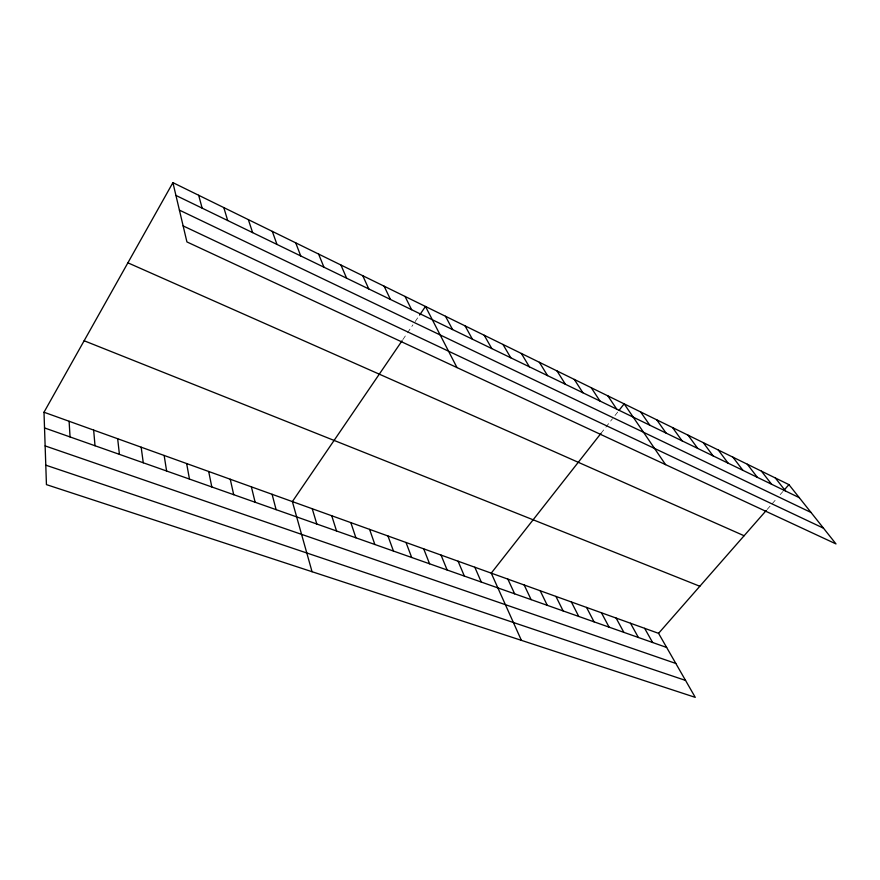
<?xml version="1.0" encoding="UTF-8"?>
<svg xmlns="http://www.w3.org/2000/svg" width="880" height="880" viewBox="0 0 880 880"><rect width="100%" height="100%" fill="white"/><g stroke="black" fill="none" stroke-linecap="round" stroke-linejoin="round"><path stroke-width="0.66" stroke-dasharray="4.4 3.3" d="M402.853 339.614L406.725 333.927M407.506 332.794L412.929 324.852M415.173 321.552L418.847 316.162M600.952 433.411L605.066 428.164M605.891 427.119L612.48 418.715M614.988 415.536L618.321 411.29M767.151 509.465L776.677 498.597M780.164 494.615L782.793 491.623"/><path stroke-width="1.32" d="M44 412.236L658.559 633.336L695.255 697.356L46.442 484.627L44 412.236L172.909 182.644L788.92 484.627L836 543.928L186.923 241.923L172.909 182.644M402.083 340.747L292.369 501.589L312.048 571.714M419.584 315.084L425.469 306.46L457.006 367.598M600.952 433.411L491.249 573.133L521.389 640.354M619.157 410.223L624.151 403.854L665.577 464.64M658.559 633.336L766.282 510.455M783.673 490.622L788.92 484.627M45.782 465.168L685.542 680.416M45.133 445.907L675.818 663.454M44.528 427.933L666.655 647.46M84.139 340.758L699.82 586.256M127.897 262.823L744.106 535.744M183.128 225.907L823.504 528.198M179.399 210.111L811.03 512.479M175.934 195.437L799.282 497.673M775.302 477.95L785.576 491.029M761.431 471.152L771.606 484.264M747.307 464.233L757.383 477.367M732.919 457.182L742.896 470.338M718.267 449.988L728.123 463.177M703.318 442.673L713.075 455.873M688.094 435.204L697.73 448.437M672.573 427.592L682.077 440.847M656.755 419.837L666.116 433.114M640.618 411.928L649.836 425.216M607.86 395.868L616.77 409.189M591.25 387.728L599.995 401.049M574.299 379.412L582.879 392.755M557.007 370.942L565.411 384.285M539.363 362.296L547.58 375.639M521.356 353.463L529.375 366.806M502.975 344.454L510.785 357.797M484.209 335.258L491.799 348.59M644.644 628.331L652.63 642.51M630.487 623.238L638.374 637.483M465.047 325.864L472.406 339.185M616.099 618.057L623.854 632.357M445.467 316.261L452.584 329.571M601.447 612.788L609.092 627.143M586.542 607.42L594.055 621.841M571.362 601.964L578.743 616.44M555.918 596.409L563.156 610.94M405.031 296.439L411.62 309.716M540.188 590.744L547.283 605.341M384.131 286.198L390.445 299.442M524.172 584.98L531.124 599.632M507.859 579.117L514.646 593.824M362.769 275.726L368.786 288.948M474.815 567.226L481.272 582.043M340.923 265.012L346.632 278.201M458.084 561.209L464.365 576.081M318.582 254.056L323.95 267.201M441.045 555.082L447.139 569.998M423.687 548.834L429.583 563.805M295.713 242.847L300.74 255.948M405.999 542.465L411.697 557.491M387.959 535.975L393.459 551.056M272.305 231.374L276.969 244.42M369.589 529.364L374.858 544.5M350.845 522.621L355.894 537.801M248.347 219.626L252.626 232.617M331.738 515.757L336.545 530.981M223.806 207.592L227.689 220.528M312.246 508.739L316.811 524.018M198.671 195.272L202.136 208.142M272.085 494.285L276.111 509.652M251.383 486.838L255.134 502.249M230.252 479.237L233.706 494.692M208.681 471.482L211.816 486.97M186.648 463.551L189.464 479.083M164.153 455.455L166.617 471.02M141.163 447.183L143.275 462.781M117.667 438.735L119.416 454.366M93.654 430.1L95.018 445.753M69.102 421.267L70.059 436.942"/></g></svg>
